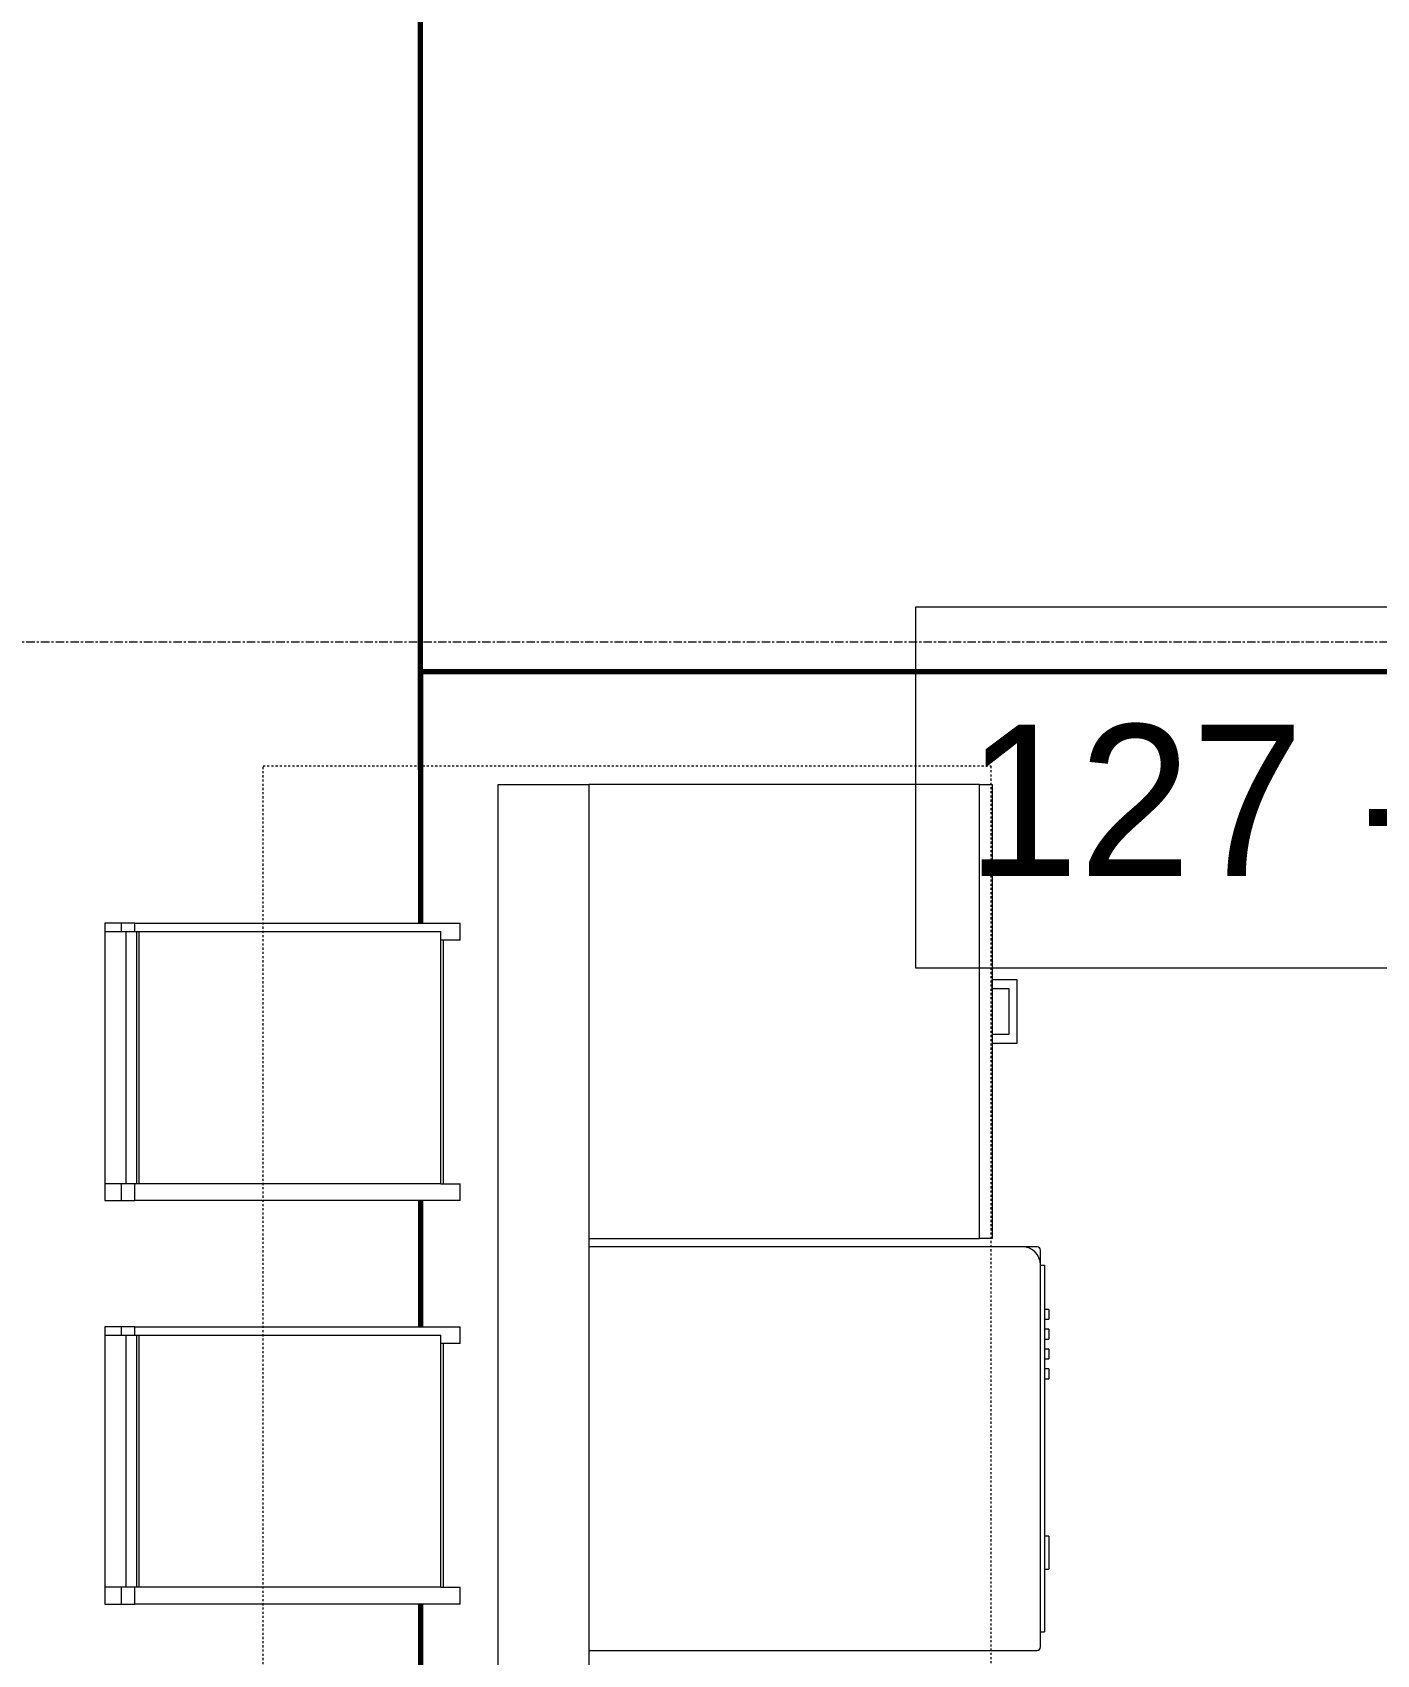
# Model space of a CAD drawing. Header units: inches. Extents: x -4266 to -1814, y 9706 to 12441.
# Drawn here: x -3641.3 to -3561.4, y 10107 to 10203.5 of the extents above; entities that cross this region are included whole.
import ezdxf

# ---------------------------------------------------------------- set-up
doc = ezdxf.new("R2010")
doc.units = ezdxf.units.IN
doc.header["$MEASUREMENT"] = 0
doc.linetypes.add('Dash', pattern=[0.25, 0.125, -0.125])
doc.linetypes.add('Grid Line 1_2_', pattern=[0.875, 0.5, -0.125, 0.125, -0.125])
for name, color, linetype, lineweight in [('A-AREA-1', 90, 'Continuous', 70), ('A-AREA-IDEN', 2, 'Continuous', 9), ('A-WALL-4', 10, 'Continuous', 13), ('I-FURN-1', 7, 'Continuous', 9), ('Q-CASE-2', 7, 'Continuous', 9), ('Q-CASE-HDLN-1', 7, 'Dash', 9), ('Q-SPCQ-2', 7, 'Continuous', 9), ('S-GRID-1', 1, 'Grid Line 1_2_', 9)]:
    doc.layers.add(name, color=color, linetype=linetype, lineweight=lineweight)
doc.styles.add('Century Gothic', font='ufonts.com_century-gothic.ttf', dxfattribs={"height": 9})

msp = doc.modelspace()

# ---------------------------------------------------------------- linework, layer by layer
at = {"layer": 'A-AREA-1'}
for p, q in [((-3618.24874, 10159.5894), (-3618.24874, 10205.5894)), ((-3548.24874, 10165.41848), (-3618.24874, 10165.41848)), ((-3618.24874, 10165.41848), (-3618.24874, 10150.4644)), ((-3618.24874, 10133.9644), (-3618.24874, 10126.4644)), ((-3618.24874, 10109.9644), (-3618.24874, 10102.4644))]:
    msp.add_line(p, q, dxfattribs=at)
at = {"layer": 'A-AREA-IDEN', "flags": 128}
msp.add_lwpolyline([(-3588.78582, 10169.28047), (-3506.28818, 10169.28047), (-3506.28818, 10147.78441), (-3588.78582, 10147.78441)], close=True, dxfattribs=at)
at = {"layer": 'A-WALL-4'}
for p, q in [((-3613.62374, 10055.7144), (-3613.62374, 10158.7144)), ((-3613.62374, 10158.7144), (-3608.24874, 10158.7144)), ((-3608.24874, 10158.7144), (-3608.24874, 10055.7144))]:
    msp.add_line(p, q, dxfattribs=at)
at = {"layer": 'I-FURN-1'}
for p, q in [((-3636.05039, 10150.4644), (-3637.03519, 10150.4644)), ((-3637.03519, 10150.4644), (-3637.03519, 10149.9644)), ((-3637.03519, 10149.9644), (-3635.79415, 10149.9644)), ((-3637.03519, 10149.9644), (-3637.03519, 10134.9644)), ((-3636.05039, 10149.9644), (-3636.05039, 10150.4644)), ((-3635.255, 10150.4644), (-3636.05039, 10150.4644)), ((-3635.79415, 10149.9644), (-3635.1293, 10149.9644)), ((-3635.79415, 10149.9644), (-3635.79415, 10134.9644)), ((-3635.255, 10149.9644), (-3635.255, 10150.4644)), ((-3635.255, 10150.4644), (-3619.31728, 10150.4644)), ((-3635.1293, 10134.9644), (-3635.1293, 10149.9644)), ((-3635.1293, 10149.9644), (-3635.00077, 10149.9644)), ((-3635.00077, 10149.9644), (-3619.40146, 10149.9644)), ((-3635.00077, 10134.9644), (-3635.00077, 10149.9644)), ((-3619.40146, 10149.9644), (-3617.14879, 10149.9644)), ((-3619.31728, 10150.4644), (-3617.82103, 10150.4644)), ((-3617.82103, 10150.4644), (-3615.90228, 10150.4644)), ((-3617.14879, 10149.9644), (-3617.04884, 10149.9644)), ((-3617.03621, 10134.9644), (-3617.03621, 10149.9644)), ((-3615.90228, 10149.4644), (-3615.90228, 10150.4644)), ((-3616.97848, 10149.4644), (-3617.05217, 10149.4644)), ((-3616.89978, 10149.4644), (-3616.97848, 10149.4644)), ((-3615.90228, 10149.4644), (-3616.89978, 10149.4644)), ((-3616.89978, 10149.4644), (-3616.89978, 10134.9644)), ((-3635.79415, 10134.9644), (-3637.03519, 10134.9644)), ((-3637.03519, 10134.9644), (-3637.03519, 10133.9644)), ((-3636.05039, 10133.9644), (-3636.05039, 10134.9644)), ((-3635.1293, 10134.9644), (-3635.79415, 10134.9644)), ((-3635.255, 10133.9644), (-3635.255, 10134.9644)), ((-3635.00077, 10134.9644), (-3635.1293, 10134.9644)), ((-3619.40146, 10134.9644), (-3635.00077, 10134.9644)), ((-3617.14879, 10134.9644), (-3619.40146, 10134.9644)), ((-3617.04884, 10134.9644), (-3617.14879, 10134.9644)), ((-3617.04884, 10134.9644), (-3616.97848, 10134.9644)), ((-3616.97848, 10134.9644), (-3616.89978, 10134.9644)), ((-3616.89978, 10134.9644), (-3615.90228, 10134.9644)), ((-3615.90228, 10133.9644), (-3615.90228, 10134.9644)), ((-3637.03519, 10133.9644), (-3636.05039, 10133.9644)), ((-3636.05039, 10133.9644), (-3635.255, 10133.9644)), ((-3619.31728, 10133.9644), (-3635.255, 10133.9644)), ((-3617.82103, 10133.9644), (-3619.31728, 10133.9644)), ((-3615.90228, 10133.9644), (-3617.82103, 10133.9644)), ((-3636.05039, 10126.4644), (-3637.03519, 10126.4644)), ((-3637.03519, 10126.4644), (-3637.03519, 10125.9644)), ((-3636.05039, 10125.9644), (-3636.05039, 10126.4644)), ((-3635.255, 10126.4644), (-3636.05039, 10126.4644)), ((-3635.255, 10125.9644), (-3635.255, 10126.4644)), ((-3635.255, 10126.4644), (-3619.31728, 10126.4644)), ((-3619.31728, 10126.4644), (-3617.82103, 10126.4644)), ((-3617.82103, 10126.4644), (-3615.90228, 10126.4644)), ((-3615.90228, 10125.4644), (-3615.90228, 10126.4644)), ((-3637.03519, 10125.9644), (-3635.79415, 10125.9644)), ((-3637.03519, 10125.9644), (-3637.03519, 10110.9644)), ((-3635.79415, 10125.9644), (-3635.1293, 10125.9644)), ((-3635.79415, 10125.9644), (-3635.79415, 10110.9644)), ((-3635.1293, 10110.9644), (-3635.1293, 10125.9644)), ((-3635.1293, 10125.9644), (-3635.00077, 10125.9644)), ((-3635.00077, 10125.9644), (-3619.40146, 10125.9644)), ((-3635.00077, 10110.9644), (-3635.00077, 10125.9644)), ((-3619.40146, 10125.9644), (-3617.14879, 10125.9644)), ((-3617.14879, 10125.9644), (-3617.04884, 10125.9644)), ((-3616.97848, 10125.4644), (-3617.05217, 10125.4644)), ((-3617.03621, 10110.9644), (-3617.03621, 10125.9644)), ((-3616.89978, 10125.4644), (-3616.97848, 10125.4644)), ((-3615.90228, 10125.4644), (-3616.89978, 10125.4644)), ((-3616.89978, 10125.4644), (-3616.89978, 10110.9644)), ((-3635.79415, 10110.9644), (-3637.03519, 10110.9644)), ((-3637.03519, 10110.9644), (-3637.03519, 10109.9644)), ((-3636.05039, 10109.9644), (-3636.05039, 10110.9644)), ((-3635.1293, 10110.9644), (-3635.79415, 10110.9644)), ((-3635.255, 10109.9644), (-3635.255, 10110.9644)), ((-3635.00077, 10110.9644), (-3635.1293, 10110.9644)), ((-3619.40146, 10110.9644), (-3635.00077, 10110.9644)), ((-3617.14879, 10110.9644), (-3619.40146, 10110.9644)), ((-3617.04884, 10110.9644), (-3617.14879, 10110.9644)), ((-3617.04884, 10110.9644), (-3616.97848, 10110.9644)), ((-3616.97848, 10110.9644), (-3616.89978, 10110.9644)), ((-3616.89978, 10110.9644), (-3615.90228, 10110.9644)), ((-3615.90228, 10109.9644), (-3615.90228, 10110.9644)), ((-3637.03519, 10109.9644), (-3636.05039, 10109.9644)), ((-3636.05039, 10109.9644), (-3635.255, 10109.9644)), ((-3619.31728, 10109.9644), (-3635.255, 10109.9644)), ((-3617.82103, 10109.9644), (-3619.31728, 10109.9644)), ((-3615.90228, 10109.9644), (-3617.82103, 10109.9644))]:
    msp.add_line(p, q, dxfattribs=at)
at = {"layer": 'Q-CASE-2'}
for p, q in [((-3584.99874, 10158.7144), (-3608.24874, 10158.7144)), ((-3608.24874, 10158.7144), (-3608.24874, 10131.7144)), ((-3584.99874, 10158.7144), (-3584.24874, 10158.7144)), ((-3584.99874, 10131.7144), (-3584.99874, 10158.7144)), ((-3584.24874, 10158.7144), (-3584.24874, 10131.7144)), ((-3584.24874, 10146.59002), (-3584.24874, 10147.0894)), ((-3582.74874, 10147.0894), (-3584.24874, 10147.0894)), ((-3582.74874, 10143.3394), (-3582.74874, 10147.0894)), ((-3584.24874, 10146.59002), (-3583.24811, 10146.59002)), ((-3583.24811, 10146.59002), (-3583.24811, 10143.83877)), ((-3584.24874, 10143.83877), (-3584.24874, 10143.3394)), ((-3583.24811, 10143.83877), (-3584.24874, 10143.83877)), ((-3584.24874, 10143.3394), (-3582.74874, 10143.3394)), ((-3608.24874, 10131.7144), (-3584.99874, 10131.7144)), ((-3584.24874, 10131.7144), (-3584.99874, 10131.7144))]:
    msp.add_line(p, q, dxfattribs=at)
at = {"layer": 'Q-CASE-HDLN-1'}
for p, q in [((-3627.62374, 10159.81873), (-3584.31803, 10159.81873)), ((-3627.62374, 10054.63902), (-3627.62374, 10159.81873)), ((-3584.31803, 10159.81873), (-3584.31803, 10054.63902))]:
    msp.add_line(p, q, dxfattribs=at)
at = {"layer": 'Q-SPCQ-2'}
for p, q in [((-3582.44559, 10131.2144), (-3608.24874, 10131.2144)), ((-3581.57059, 10131.2144), (-3582.44559, 10131.2144)), ((-3581.37374, 10130.14255), (-3581.37374, 10131.01755)), ((-3581.37392, 10130.12146), (-3581.12374, 10130.12146)), ((-3581.37374, 10107.41125), (-3581.37374, 10130.14255)), ((-3581.12374, 10130.12146), (-3581.12374, 10108.30734)), ((-3580.87374, 10127.49829), (-3581.12374, 10127.49829)), ((-3580.87374, 10127.49829), (-3580.87374, 10126.90774)), ((-3581.12374, 10126.90774), (-3580.87374, 10126.90774)), ((-3580.87374, 10126.31719), (-3581.12374, 10126.31719)), ((-3581.12374, 10125.72664), (-3580.87374, 10125.72664)), ((-3580.87374, 10126.31719), (-3580.87374, 10125.72664)), ((-3580.87374, 10125.13609), (-3581.12374, 10125.13609)), ((-3581.12374, 10124.54553), (-3580.87374, 10124.54553)), ((-3580.87374, 10125.13609), (-3580.87374, 10124.54553)), ((-3580.87374, 10123.95498), (-3581.12374, 10123.95498)), ((-3580.87374, 10123.95498), (-3580.87374, 10123.36443)), ((-3581.12374, 10123.36443), (-3580.87374, 10123.36443)), ((-3580.87374, 10114.00694), (-3581.12374, 10114.00694)), ((-3580.87374, 10114.00694), (-3580.87374, 10113.02269)), ((-3580.87374, 10113.02269), (-3580.87374, 10112.03844)), ((-3581.12374, 10112.03844), (-3580.87374, 10112.03844)), ((-3581.37374, 10108.30734), (-3581.12374, 10108.30734)), ((-3608.24874, 10107.2144), (-3581.57059, 10107.2144))]:
    msp.add_line(p, q, dxfattribs=at)
for centre, radius, start, end in [((-3582.44559, 10130.14255), 1.07185, 0, 90), ((-3581.57059, 10131.01755), 0.19685, 0, 90), ((-3581.57059, 10107.41125), 0.19685, 270, 0), ((-3581.57059, 10107.41125), 0.19685, 270, 345)]:
    msp.add_arc(centre, radius, start, end, dxfattribs=at)
at = {"layer": 'S-GRID-1'}
msp.add_line((-1814.20638, 10167.1894), (-4168.71446, 10167.1894), dxfattribs=at)

# ---------------------------------------------------------------- texts
at = {"layer": 'A-AREA-IDEN', "insert": (-3585.78582, 10162.28047), "char_height": 9, "width": 92.415, "attachment_point": 1, "style": 'Century Gothic'}
msp.add_mtext('127 - 1103 SF', dxfattribs=at)

doc.saveas('drawing.dxf')
